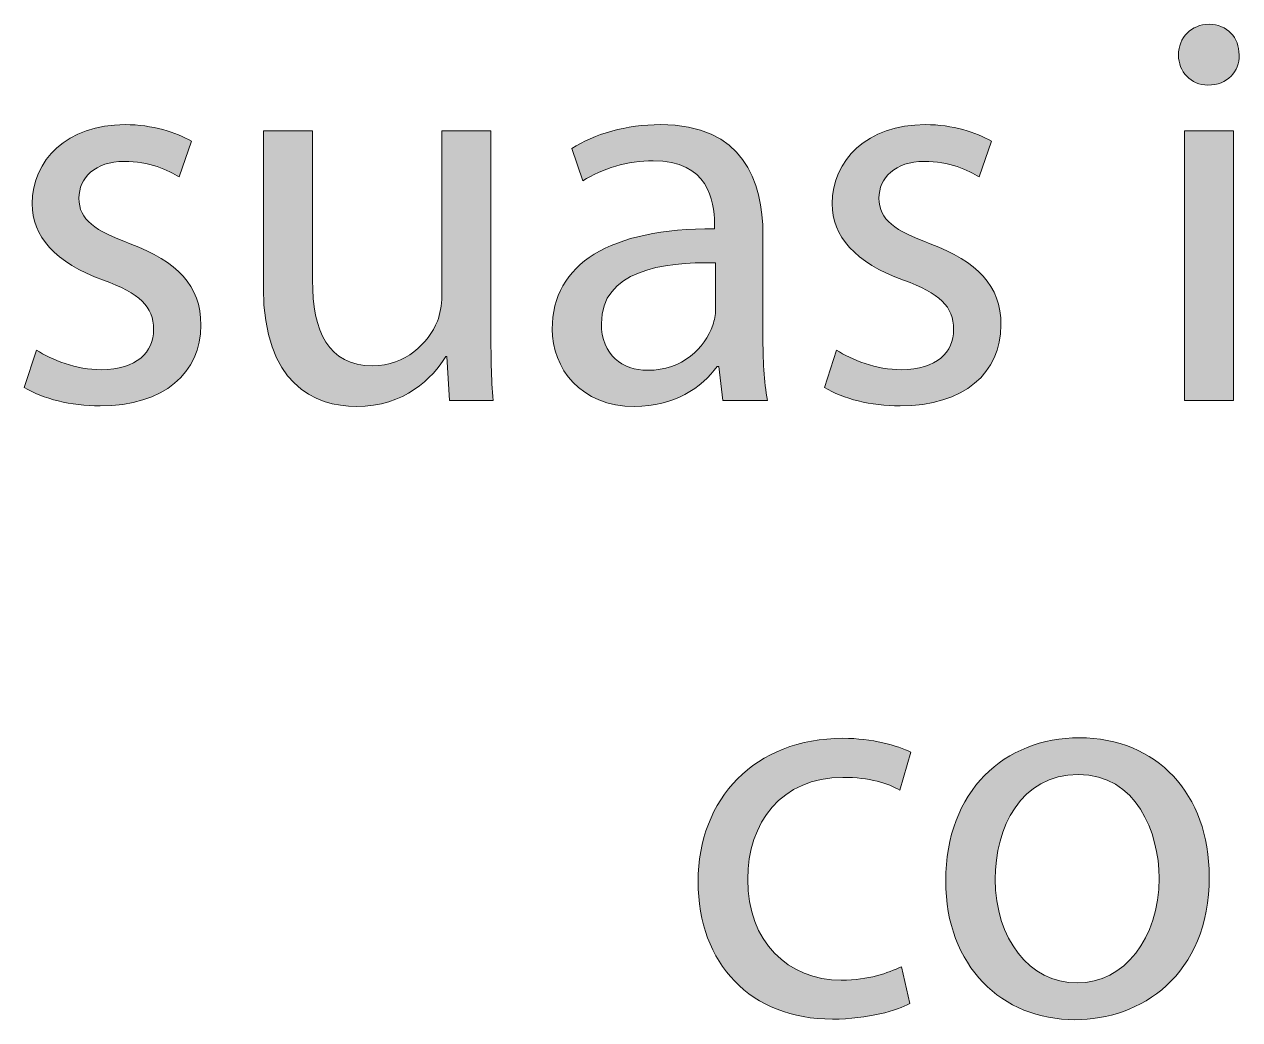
# Model space of a CAD drawing. Header units: inches. Extents: x -507 to 1392, y -754 to 68.
# Drawn here: x 1200.82 to 1222.62, y -237.06 to -219.2 of the extents above; entities that cross this region are included whole.
import ezdxf

# ---------------------------------------------------------------- set-up
doc = ezdxf.new("R2010")
doc.units = ezdxf.units.IN
doc.header["$MEASUREMENT"] = 0
doc.layers.add('back', color=7, linetype='Continuous')

# ---------------------------------------------------------------- blocks, each defined once
blk = doc.blocks.new('block 163')
at = {"layer": 'back', "true_color": 0x231f20}
h = blk.add_hatch(color=250, dxfattribs=at)
h.dxf.hatch_style = 2
edge = h.paths.add_edge_path()
edge.add_spline(control_points=[(1222.607, -219.75), (1222.617, -220.05), (1222.397, -220.29), (1222.048, -220.29), (1221.738, -220.29), (1221.519, -220.05), (1221.519, -219.75), (1221.519, -219.44), (1221.748, -219.201), (1222.067, -219.201), (1222.397, -219.201), (1222.607, -219.44), (1222.607, -219.75)], knot_values=[0, 0, 0, 0, 1, 1, 1, 2, 2, 2, 3, 3, 3, 4, 4, 4, 4], degree=3, periodic=1)
h.paths.add_polyline_path([(1221.628, -225.947), (1221.628, -221.109), (1222.508, -221.109), (1222.508, -225.947)])
h = blk.add_hatch(color=250, dxfattribs=at)
h.dxf.hatch_style = 2
edge = h.paths.add_edge_path()
edge.add_spline(control_points=[(1201.038, -225.047), (1201.298, -225.217), (1201.758, -225.397), (1202.197, -225.397), (1202.837, -225.397), (1203.138, -225.077), (1203.138, -224.677), (1203.138, -224.258), (1202.888, -224.028), (1202.237, -223.788), (1201.368, -223.478), (1200.958, -222.999), (1200.958, -222.419), (1200.958, -221.639), (1201.588, -221), (1202.628, -221), (1203.117, -221), (1203.547, -221.14), (1203.816, -221.299), (1203.816, -221.299), (1203.597, -221.939), (1203.597, -221.939), (1203.407, -221.819), (1203.058, -221.659), (1202.607, -221.659), (1202.088, -221.659), (1201.798, -221.959), (1201.798, -222.319), (1201.798, -222.719), (1202.088, -222.898), (1202.718, -223.138), (1203.557, -223.458), (1203.986, -223.878), (1203.986, -224.598), (1203.986, -225.447), (1203.327, -226.047), (1202.178, -226.047), (1201.648, -226.047), (1201.158, -225.917), (1200.818, -225.717), (1200.818, -225.717), (1201.038, -225.047), (1201.038, -225.047)], knot_values=[0, 0, 0, 0, 1, 1, 1, 2, 2, 2, 3, 3, 3, 4, 4, 4, 5, 5, 5, 6, 6, 6, 7, 7, 7, 8, 8, 8, 9, 9, 9, 10, 10, 10, 11, 11, 11, 12, 12, 12, 13, 13, 13, 14, 14, 14, 14], degree=3, periodic=1)
h = blk.add_hatch(color=250, dxfattribs=at)
h.dxf.hatch_style = 2
edge = h.paths.add_edge_path()
edge.add_spline(control_points=[(1213.347, -225.947), (1213.347, -225.947), (1213.276, -225.337), (1213.276, -225.337), (1213.276, -225.337), (1213.247, -225.337), (1213.247, -225.337), (1212.977, -225.717), (1212.457, -226.057), (1211.768, -226.057), (1210.788, -226.057), (1210.288, -225.367), (1210.288, -224.667), (1210.288, -223.498), (1211.328, -222.858), (1213.196, -222.869), (1213.196, -222.869), (1213.196, -222.769), (1213.196, -222.769), (1213.196, -222.369), (1213.087, -221.649), (1212.098, -221.649), (1211.647, -221.649), (1211.178, -221.789), (1210.838, -222.009), (1210.838, -222.009), (1210.638, -221.429), (1210.638, -221.429), (1211.038, -221.169), (1211.617, -221), (1212.228, -221), (1213.706, -221), (1214.066, -222.009), (1214.066, -222.979), (1214.066, -222.979), (1214.066, -224.788), (1214.066, -224.788), (1214.066, -225.207), (1214.086, -225.617), (1214.146, -225.947), (1214.146, -225.947), (1213.347, -225.947), (1213.347, -225.947)], knot_values=[0, 0, 0, 0, 1, 1, 1, 2, 2, 2, 3, 3, 3, 4, 4, 4, 5, 5, 5, 6, 6, 6, 7, 7, 7, 8, 8, 8, 9, 9, 9, 10, 10, 10, 11, 11, 11, 12, 12, 12, 13, 13, 13, 14, 14, 14, 14], degree=3, periodic=1)
edge = h.paths.add_edge_path()
edge.add_spline(control_points=[(1213.217, -223.478), (1212.257, -223.458), (1211.168, -223.628), (1211.168, -224.567), (1211.168, -225.137), (1211.548, -225.407), (1211.997, -225.407), (1212.627, -225.407), (1213.026, -225.007), (1213.167, -224.598), (1213.196, -224.507), (1213.217, -224.408), (1213.217, -224.318), (1213.217, -224.318), (1213.217, -223.478), (1213.217, -223.478)], knot_values=[0, 0, 0, 0, 1, 1, 1, 2, 2, 2, 3, 3, 3, 4, 4, 4, 5, 5, 5, 5], degree=3, periodic=1)
h = blk.add_hatch(color=250, dxfattribs=at)
h.dxf.hatch_style = 2
edge = h.paths.add_edge_path()
edge.add_spline(control_points=[(1215.388, -225.047), (1215.647, -225.217), (1216.107, -225.397), (1216.547, -225.397), (1217.187, -225.397), (1217.487, -225.077), (1217.487, -224.677), (1217.487, -224.258), (1217.237, -224.028), (1216.587, -223.788), (1215.718, -223.478), (1215.308, -222.999), (1215.308, -222.419), (1215.308, -221.639), (1215.938, -221), (1216.978, -221), (1217.467, -221), (1217.896, -221.14), (1218.166, -221.299), (1218.166, -221.299), (1217.946, -221.939), (1217.946, -221.939), (1217.757, -221.819), (1217.407, -221.659), (1216.957, -221.659), (1216.438, -221.659), (1216.147, -221.959), (1216.147, -222.319), (1216.147, -222.719), (1216.438, -222.898), (1217.067, -223.138), (1217.906, -223.458), (1218.336, -223.878), (1218.336, -224.598), (1218.336, -225.447), (1217.677, -226.047), (1216.527, -226.047), (1215.998, -226.047), (1215.508, -225.917), (1215.168, -225.717), (1215.168, -225.717), (1215.388, -225.047), (1215.388, -225.047)], knot_values=[0, 0, 0, 0, 1, 1, 1, 2, 2, 2, 3, 3, 3, 4, 4, 4, 5, 5, 5, 6, 6, 6, 7, 7, 7, 8, 8, 8, 9, 9, 9, 10, 10, 10, 11, 11, 11, 12, 12, 12, 13, 13, 13, 14, 14, 14, 14], degree=3, periodic=1)
h = blk.add_hatch(color=250, dxfattribs=at)
h.dxf.hatch_style = 2
edge = h.paths.add_edge_path()
edge.add_spline(control_points=[(1209.186, -224.627), (1209.186, -225.127), (1209.195, -225.567), (1209.226, -225.947), (1209.226, -225.947), (1208.446, -225.947), (1208.446, -225.947), (1208.446, -225.947), (1208.396, -225.157), (1208.396, -225.157), (1208.396, -225.157), (1208.376, -225.157), (1208.376, -225.157), (1208.146, -225.547), (1207.637, -226.057), (1206.777, -226.057), (1206.018, -226.057), (1205.107, -225.637), (1205.107, -223.938), (1205.107, -223.938), (1205.107, -221.109), (1205.107, -221.109), (1205.107, -221.109), (1205.987, -221.109), (1205.987, -221.109), (1205.987, -221.109), (1205.987, -223.788), (1205.987, -223.788), (1205.987, -224.708), (1206.268, -225.327), (1207.066, -225.327), (1207.656, -225.327), (1208.066, -224.917), (1208.227, -224.527), (1208.276, -224.397), (1208.306, -224.238), (1208.306, -224.078), (1208.306, -224.078), (1208.306, -221.109), (1208.306, -221.109), (1208.306, -221.109), (1209.186, -221.109), (1209.186, -221.109), (1209.186, -221.109), (1209.186, -224.627), (1209.186, -224.627)], knot_values=[0, 0, 0, 0, 1, 1, 1, 2, 2, 2, 3, 3, 3, 4, 4, 4, 5, 5, 5, 6, 6, 6, 7, 7, 7, 8, 8, 8, 9, 9, 9, 10, 10, 10, 11, 11, 11, 12, 12, 12, 13, 13, 13, 14, 14, 14, 15, 15, 15, 15], degree=3, periodic=1)
h = blk.add_hatch(color=250, dxfattribs=at)
h.dxf.hatch_style = 2
edge = h.paths.add_edge_path()
edge.add_spline(control_points=[(1216.701, -236.767), (1216.472, -236.887), (1215.962, -237.047), (1215.312, -237.047), (1213.853, -237.047), (1212.903, -236.057), (1212.903, -234.578), (1212.903, -233.089), (1213.923, -232.009), (1215.502, -232.009), (1216.021, -232.009), (1216.481, -232.14), (1216.721, -232.259), (1216.721, -232.259), (1216.521, -232.939), (1216.521, -232.939), (1216.312, -232.819), (1215.981, -232.709), (1215.502, -232.709), (1214.393, -232.709), (1213.793, -233.529), (1213.793, -234.538), (1213.793, -235.658), (1214.513, -236.347), (1215.472, -236.347), (1215.972, -236.347), (1216.302, -236.217), (1216.551, -236.107), (1216.551, -236.107), (1216.701, -236.767), (1216.701, -236.767)], knot_values=[0, 0, 0, 0, 1, 1, 1, 2, 2, 2, 3, 3, 3, 4, 4, 4, 5, 5, 5, 6, 6, 6, 7, 7, 7, 8, 8, 8, 9, 9, 9, 10, 10, 10, 10], degree=3, periodic=1)
h = blk.add_hatch(color=250, dxfattribs=at)
h.dxf.hatch_style = 2
edge = h.paths.add_edge_path()
edge.add_spline(control_points=[(1222.071, -234.488), (1222.071, -236.277), (1220.832, -237.057), (1219.662, -237.057), (1218.354, -237.057), (1217.344, -236.097), (1217.344, -234.568), (1217.344, -232.949), (1218.403, -232), (1219.742, -232), (1221.132, -232), (1222.071, -233.009), (1222.071, -234.488)], knot_values=[0, 0, 0, 0, 1, 1, 1, 2, 2, 2, 3, 3, 3, 4, 4, 4, 4], degree=3, periodic=1)
edge = h.paths.add_edge_path()
edge.add_spline(control_points=[(1218.233, -234.538), (1218.233, -235.598), (1218.843, -236.397), (1219.702, -236.397), (1220.542, -236.397), (1221.172, -235.607), (1221.172, -234.518), (1221.172, -233.699), (1220.762, -232.659), (1219.723, -232.659), (1218.683, -232.659), (1218.233, -233.619), (1218.233, -234.538)], knot_values=[0, 0, 0, 0, 1, 1, 1, 2, 2, 2, 3, 3, 3, 4, 4, 4, 4], degree=3, periodic=1)
at = {"layer": 'back', "lineweight": 0}
blk.add_lwpolyline([(1221.628, -225.947), (1221.628, -221.109), (1222.508, -221.109), (1222.508, -225.947), (1221.628, -225.947)], dxfattribs=at)
for points, knots in [([(1222.607, -219.75), (1222.617, -220.05), (1222.397, -220.29), (1222.048, -220.29), (1221.738, -220.29), (1221.519, -220.05), (1221.519, -219.75), (1221.519, -219.44), (1221.748, -219.201), (1222.067, -219.201), (1222.397, -219.201), (1222.607, -219.44), (1222.607, -219.75)], [0, 0, 0, 0, 1, 1, 1, 2, 2, 2, 3, 3, 3, 4, 4, 4, 4]), ([(1201.038, -225.047), (1201.298, -225.217), (1201.758, -225.397), (1202.197, -225.397), (1202.837, -225.397), (1203.138, -225.077), (1203.138, -224.677), (1203.138, -224.258), (1202.888, -224.028), (1202.237, -223.788), (1201.368, -223.478), (1200.958, -222.999), (1200.958, -222.419), (1200.958, -221.639), (1201.588, -221), (1202.628, -221), (1203.117, -221), (1203.547, -221.14), (1203.816, -221.299), (1203.816, -221.299), (1203.597, -221.939), (1203.597, -221.939), (1203.407, -221.819), (1203.058, -221.659), (1202.607, -221.659), (1202.088, -221.659), (1201.798, -221.959), (1201.798, -222.319), (1201.798, -222.719), (1202.088, -222.898), (1202.718, -223.138), (1203.557, -223.458), (1203.986, -223.878), (1203.986, -224.598), (1203.986, -225.447), (1203.327, -226.047), (1202.178, -226.047), (1201.648, -226.047), (1201.158, -225.917), (1200.818, -225.717), (1200.818, -225.717), (1201.038, -225.047), (1201.038, -225.047)], [0, 0, 0, 0, 1, 1, 1, 2, 2, 2, 3, 3, 3, 4, 4, 4, 5, 5, 5, 6, 6, 6, 7, 7, 7, 8, 8, 8, 9, 9, 9, 10, 10, 10, 11, 11, 11, 12, 12, 12, 13, 13, 13, 14, 14, 14, 14]), ([(1213.347, -225.947), (1213.347, -225.947), (1213.276, -225.337), (1213.276, -225.337), (1213.276, -225.337), (1213.247, -225.337), (1213.247, -225.337), (1212.977, -225.717), (1212.457, -226.057), (1211.768, -226.057), (1210.788, -226.057), (1210.288, -225.367), (1210.288, -224.667), (1210.288, -223.498), (1211.328, -222.858), (1213.196, -222.869), (1213.196, -222.869), (1213.196, -222.769), (1213.196, -222.769), (1213.196, -222.369), (1213.087, -221.649), (1212.098, -221.649), (1211.647, -221.649), (1211.178, -221.789), (1210.838, -222.009), (1210.838, -222.009), (1210.638, -221.429), (1210.638, -221.429), (1211.038, -221.169), (1211.617, -221), (1212.228, -221), (1213.706, -221), (1214.066, -222.009), (1214.066, -222.979), (1214.066, -222.979), (1214.066, -224.788), (1214.066, -224.788), (1214.066, -225.207), (1214.086, -225.617), (1214.146, -225.947), (1214.146, -225.947), (1213.347, -225.947), (1213.347, -225.947)], [0, 0, 0, 0, 1, 1, 1, 2, 2, 2, 3, 3, 3, 4, 4, 4, 5, 5, 5, 6, 6, 6, 7, 7, 7, 8, 8, 8, 9, 9, 9, 10, 10, 10, 11, 11, 11, 12, 12, 12, 13, 13, 13, 14, 14, 14, 14]), ([(1215.388, -225.047), (1215.647, -225.217), (1216.107, -225.397), (1216.547, -225.397), (1217.187, -225.397), (1217.487, -225.077), (1217.487, -224.677), (1217.487, -224.258), (1217.237, -224.028), (1216.587, -223.788), (1215.718, -223.478), (1215.308, -222.999), (1215.308, -222.419), (1215.308, -221.639), (1215.938, -221), (1216.978, -221), (1217.467, -221), (1217.896, -221.14), (1218.166, -221.299), (1218.166, -221.299), (1217.946, -221.939), (1217.946, -221.939), (1217.757, -221.819), (1217.407, -221.659), (1216.957, -221.659), (1216.438, -221.659), (1216.147, -221.959), (1216.147, -222.319), (1216.147, -222.719), (1216.438, -222.898), (1217.067, -223.138), (1217.906, -223.458), (1218.336, -223.878), (1218.336, -224.598), (1218.336, -225.447), (1217.677, -226.047), (1216.527, -226.047), (1215.998, -226.047), (1215.508, -225.917), (1215.168, -225.717), (1215.168, -225.717), (1215.388, -225.047), (1215.388, -225.047)], [0, 0, 0, 0, 1, 1, 1, 2, 2, 2, 3, 3, 3, 4, 4, 4, 5, 5, 5, 6, 6, 6, 7, 7, 7, 8, 8, 8, 9, 9, 9, 10, 10, 10, 11, 11, 11, 12, 12, 12, 13, 13, 13, 14, 14, 14, 14]), ([(1209.186, -224.627), (1209.186, -225.127), (1209.195, -225.567), (1209.226, -225.947), (1209.226, -225.947), (1208.446, -225.947), (1208.446, -225.947), (1208.446, -225.947), (1208.396, -225.157), (1208.396, -225.157), (1208.396, -225.157), (1208.376, -225.157), (1208.376, -225.157), (1208.146, -225.547), (1207.637, -226.057), (1206.777, -226.057), (1206.018, -226.057), (1205.107, -225.637), (1205.107, -223.938), (1205.107, -223.938), (1205.107, -221.109), (1205.107, -221.109), (1205.107, -221.109), (1205.987, -221.109), (1205.987, -221.109), (1205.987, -221.109), (1205.987, -223.788), (1205.987, -223.788), (1205.987, -224.708), (1206.268, -225.327), (1207.066, -225.327), (1207.656, -225.327), (1208.066, -224.917), (1208.227, -224.527), (1208.276, -224.397), (1208.306, -224.238), (1208.306, -224.078), (1208.306, -224.078), (1208.306, -221.109), (1208.306, -221.109), (1208.306, -221.109), (1209.186, -221.109), (1209.186, -221.109), (1209.186, -221.109), (1209.186, -224.627), (1209.186, -224.627)], [0, 0, 0, 0, 1, 1, 1, 2, 2, 2, 3, 3, 3, 4, 4, 4, 5, 5, 5, 6, 6, 6, 7, 7, 7, 8, 8, 8, 9, 9, 9, 10, 10, 10, 11, 11, 11, 12, 12, 12, 13, 13, 13, 14, 14, 14, 15, 15, 15, 15]), ([(1213.217, -223.478), (1212.257, -223.458), (1211.168, -223.628), (1211.168, -224.567), (1211.168, -225.137), (1211.548, -225.407), (1211.997, -225.407), (1212.627, -225.407), (1213.026, -225.007), (1213.167, -224.598), (1213.196, -224.507), (1213.217, -224.408), (1213.217, -224.318), (1213.217, -224.318), (1213.217, -223.478), (1213.217, -223.478)], [0, 0, 0, 0, 1, 1, 1, 2, 2, 2, 3, 3, 3, 4, 4, 4, 5, 5, 5, 5]), ([(1216.701, -236.767), (1216.472, -236.887), (1215.962, -237.047), (1215.312, -237.047), (1213.853, -237.047), (1212.903, -236.057), (1212.903, -234.578), (1212.903, -233.089), (1213.923, -232.009), (1215.502, -232.009), (1216.021, -232.009), (1216.481, -232.14), (1216.721, -232.259), (1216.721, -232.259), (1216.521, -232.939), (1216.521, -232.939), (1216.312, -232.819), (1215.981, -232.709), (1215.502, -232.709), (1214.393, -232.709), (1213.793, -233.529), (1213.793, -234.538), (1213.793, -235.658), (1214.513, -236.347), (1215.472, -236.347), (1215.972, -236.347), (1216.302, -236.217), (1216.551, -236.107), (1216.551, -236.107), (1216.701, -236.767), (1216.701, -236.767)], [0, 0, 0, 0, 1, 1, 1, 2, 2, 2, 3, 3, 3, 4, 4, 4, 5, 5, 5, 6, 6, 6, 7, 7, 7, 8, 8, 8, 9, 9, 9, 10, 10, 10, 10]), ([(1222.071, -234.488), (1222.071, -236.277), (1220.832, -237.057), (1219.662, -237.057), (1218.354, -237.057), (1217.344, -236.097), (1217.344, -234.568), (1217.344, -232.949), (1218.403, -232), (1219.742, -232), (1221.132, -232), (1222.071, -233.009), (1222.071, -234.488)], [0, 0, 0, 0, 1, 1, 1, 2, 2, 2, 3, 3, 3, 4, 4, 4, 4]), ([(1218.233, -234.538), (1218.233, -235.598), (1218.843, -236.397), (1219.702, -236.397), (1220.542, -236.397), (1221.172, -235.607), (1221.172, -234.518), (1221.172, -233.699), (1220.762, -232.659), (1219.723, -232.659), (1218.683, -232.659), (1218.233, -233.619), (1218.233, -234.538)], [0, 0, 0, 0, 1, 1, 1, 2, 2, 2, 3, 3, 3, 4, 4, 4, 4])]:
    blk.add_open_spline(points, degree=3, knots=knots, dxfattribs=at)

msp = doc.modelspace()

# ---------------------------------------------------------------- block references
at = {"layer": 'back'}
msp.add_blockref('block 163', (0, 0), dxfattribs=at)

doc.saveas('drawing.dxf')
